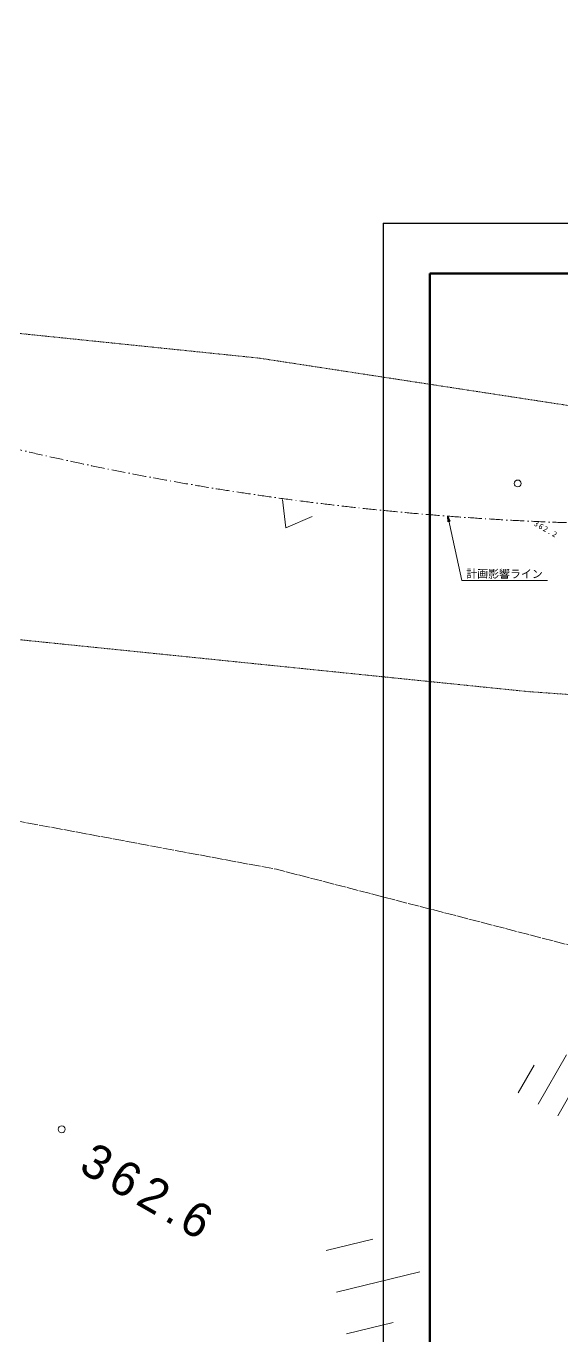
# Model space of a CAD drawing. Header units: millimetres. Extents: x 604133 to 1296463, y 247237 to 595748.
# Drawn here: x 1084200 to 1107609, y 388067 to 445357 of the extents above; entities that cross this region are included whole.
import ezdxf
from ezdxf.enums import TextEntityAlignment as Align

# ---------------------------------------------------------------- set-up
doc = ezdxf.new("R2010")
doc.units = ezdxf.units.MM
doc.header["$LTSCALE"] = 100
for name, pattern in [('56301', [0.5, 0.25, -0.25]), ('57103', [5.5, 5, -0.5]), ('SXF_一点短鎖線', [9.25, 6, -1.5, 0.25, -1.5])]:
    doc.linetypes.add(name, pattern=pattern)
doc.layers.get('Defpoints').update_dxf_attribs({"color": 153})
for name, color, linetype, lineweight in [('D-BGD', 7, 'Continuous', 13), ('D-BMK', 2, 'SXF_一点短鎖線', 13), ('D-STR-HTXT', 7, 'Continuous', 13), ('D-STR-TXT', 7, 'Continuous', 13), ('D-TTL', 2, 'Continuous', 140), ('●予備設計_LP横断', 7, 'Continuous', 13)]:
    doc.layers.add(name, color=color, linetype=linetype, lineweight=lineweight)
doc.styles.add('MS ゴシック', font='MS Gothic.ttf')
doc.styles.add('Style-WORKING', font='WORKING.shx')
doc.dimstyles.new('DIM-100-F', dxfattribs={"dimscale": 100, "dimtxt": 3.5, "dimasz": 2.5, "dimexe": 0, "dimexo": 2, "dimgap": 0.8, "dimtad": 1, "dimdec": 0, "dimzin": 0, "dimdsep": 46, "dimtxsty": 'MS ゴシック', "dimblk": 'OPEN', "dimcen": 0.1, "dimclrd": 256, "dimclre": 256, "dimclrt": 256, "dimaunit": 1, "dimadec": 4, "dimazin": 0, "dimtfac": 1, "dimtdec": 0, "dimtmove": 2, "dimatfit": 3, "dimldrblk": 'OPEN', "dimfxl": 1, "dimtolj": 1, "dimtzin": 0, "dimlwd": -1, "dimlwe": -1, "dimarcsym": 2})

# ---------------------------------------------------------------- blocks, each defined once
blk = doc.blocks.new('M6313')
at = {"layer": '●予備設計_LP横断', "linetype": 'Continuous', "lineweight": 9, "flags": 128}
blk.add_lwpolyline([(-0.75, 0), (0, -1), (0.75, 0)], dxfattribs=at)
blk = doc.blocks.new('M6334')
at = {"layer": '●予備設計_LP横断', "linetype": 'Continuous', "lineweight": 9}
for p, q in [((0, -1.25), (0, 1.25)), ((-1, -1.25), (-1, 0.15)), ((1, -1.25), (1, 0.15))]:
    blk.add_line(p, q, dxfattribs=at)
blk = doc.blocks.new('M7312')
at = {"layer": '●予備設計_LP横断', "linetype": 'Continuous', "lineweight": 20}
blk.add_circle((0, -0.001), 0.15, dxfattribs=at)
blk = doc.blocks.new('21311212131313131')
at = {"layer": 'D-BGD', "linetype": 'Continuous'}
for p, q in [((2646055.8705, -1276531.7693), (2645094.442, -1272906.8233)), ((2647869.2206, -1276051.5353), (2647330.8174, -1274021.6549)), ((2644243.8776, -1277011.6064), (2643706.3515, -1274982.2062))]:
    blk.add_line(p, q, dxfattribs=at)
at = {"layer": 'D-BGD', "linetype": '57103', "elevation": 362499.9804, "flags": 128}
blk.add_lwpolyline([(2694508.8492, -1342309.7663), (2692826.5406, -1342645.9009), (2691223.2868, -1343204.6683), (2688215.924, -1343889.7043), (2684776.2259, -1344947.9842), (2681195.4155, -1347319.8608), (2675268.4675, -1350370.5202), (2671310.4414, -1354074.9467), (2666753.1492, -1357924.4284), (2665147.7632, -1359513.7633), (2663987.5612, -1360468.9789), (2662795.2159, -1361097.6478), (2660669.8069, -1361425.2898), (2659029.8529, -1360878.6497), (2658044.7735, -1360460.2246), (2656538.5731, -1359290.2426), (2655578.5144, -1357695.3147), (2653179.7939, -1353453.4072), (2649363.7171, -1350330.3297), (2646086.6108, -1346722.5185), (2644548.623, -1345829.2648), (2639246.993, -1342387.7168), (2637490.1438, -1340413.5979), (2636977.8488, -1339160.6959), (2637145.5554, -1337469.4847), (2640167.9302, -1320784.2484), (2642105.7601, -1312948.2295), (2643536.402, -1309766.3628), (2647372.6459, -1303287.6772), (2647820.7291, -1301434.164), (2647826.4349, -1300571.9985), (2647644.2049, -1299805.3166), (2647324.3789, -1299512.8079), (2646435.8067, -1299134.674), (2644191.5378, -1299217.1216), (2631308.7427, -1304850.946), (2626711.1803, -1305960.5309), (2625121.1633, -1304854.1084), (2624541.5889, -1303497.1127), (2623950.9738, -1301739.6198), (2627616.8881, -1279538.9036), (2634115.1534, -1252099.7936), (2634700.6786, -1249716.1609), (2635003.7256, -1248296.2668), (2634878.7255, -1247002.2959), (2633658.7892, -1246256.9347)], dxfattribs=at)
at = {"layer": 'D-BGD', "linetype": '56301', "flags": 128}
for points in [[(2626362.9065, -1347299.1899), (2626867.152, -1342063.1473), (2627521.3121, -1332152.9334), (2627723.644, -1308515.5586), (2616035.8342, -1312836.9963), (2619617.3618, -1268701.3474), (2619762.0756, -1265813.0492), (2620656.2981, -1247906.9211)], [(2609499.4056, -1248811.5981), (2605278.001, -1280748.5359), (2603417.177, -1303435.809), (2602240.5127, -1317786.5835), (2589785.6757, -1322359.6045), (2589797.0185, -1310435.3126), (2580726.911, -1311532.7215), (2563119.8363, -1313663.7083), (2554093.9974, -1313836.8395), (2549130.5967, -1323567.7677), (2546503.9745, -1330804.4086), (2544901.6984, -1335218.1809)]]:
    blk.add_lwpolyline(points, dxfattribs=at)
at = {"layer": 'D-BGD', "linetype": 'Continuous', "lineweight": 9, "xscale": 1000, "yscale": 1000, "zscale": 1000, "rotation": 61.30205960440028}
for name, p in [('M6334', (2636562.1207, -1267290.8207)), ('M6313', (2611802.0725, -1278956.1755))]:
    blk.add_blockref(name, p, dxfattribs=at)
at = {"layer": 'D-BGD', "linetype": 'Continuous', "lineweight": 20, "xscale": 1000, "yscale": 1000, "zscale": 1000, "rotation": 61.30205960440028}
for p in [(2610523.5298, -1269342.2937, 362163.9804), (2639185.4162, -1288682.1418, 362561.9804)]:
    blk.add_blockref('M7312', p, dxfattribs=at)
at = {"layer": 'D-BGD', "linetype": 'Continuous', "attachment_point": 7, "rotation": 61.3020596, "line_spacing_factor": 0.722892}
for s, insert, char_height, style in [('\\T1.284;362.2', (2612336.792, -1268624.8835, 362163.9804), 250, 'MS ゴシック'), ('\\T1.287;362.6', (2640998.6784, -1287964.7316, 362561.9804), 1499.999919, 'Style-WORKING')]:
    blk.add_mtext(s, dxfattribs=dict(at, insert=insert, char_height=char_height, style=style))
blk = doc.blocks.new('_Open')
at = {"color": 0, "linetype": 'ByBlock', "lineweight": -2}
for p, q in [((-1, 0.17), (0, 0)), ((-1, -0.17), (0, 0)), ((0, 0), (-1, 0))]:
    blk.add_line(p, q, dxfattribs=at)

msp = doc.modelspace()

# ---------------------------------------------------------------- linework, layer by layer
at = {"layer": 'D-BMK', "linetype": 'SXF_一点短鎖線', "elevation": 354000, "flags": 128}
msp.add_lwpolyline([(1118909.4, 423568.7), (1111946, 423568.7, -0.0787115), (1074145.6, 429556.5), (1054914.3, 435805.9)], format="xyb", dxfattribs=at)
at = {"layer": 'D-STR-HTXT', "ltscale": 1500}
msp.add_line((1103235.6, 421115.8, 354000), (1106982.4, 421115.8, 354000), dxfattribs=at)
at = {"layer": 'D-TTL'}
for q in [(1181845.2, 434542.6, 354000), (1101845.2, 379542.6, 354000)]:
    msp.add_line((1101845.2, 434542.6, 354000), q, dxfattribs=at)
at = {"layer": 'Defpoints', "color": 1}
for q in [(1183895.2, 436742.6, 354000), (1099795.2, 377342.6, 354000)]:
    msp.add_line((1099795.2, 436742.6, 354000), q, dxfattribs=at)

# ---------------------------------------------------------------- block references
at = {"layer": 'D-BGD', "rotation": 268.807065034117}
msp.add_blockref('21311212131313131', (2429100.2, 3008884.8, 354000), dxfattribs=at)

# ---------------------------------------------------------------- texts
at = {"layer": 'D-STR-TXT', "style": 'MS ゴシック'}
msp.add_text('計画影響ライン', height=350, rotation=359.80039, dxfattribs=at).set_placement((1105104.3, 421115.8, 354000), align=Align.BOTTOM_CENTER)

# ---------------------------------------------------------------- leaders
at = {"layer": 'D-STR-HTXT'}
msp.add_leader([(1102629.1, 423924.1, 354000), (1103235.6, 421115.8, 354000)], dimstyle='DIM-100-F', dxfattribs=at)

doc.saveas('drawing.dxf')
